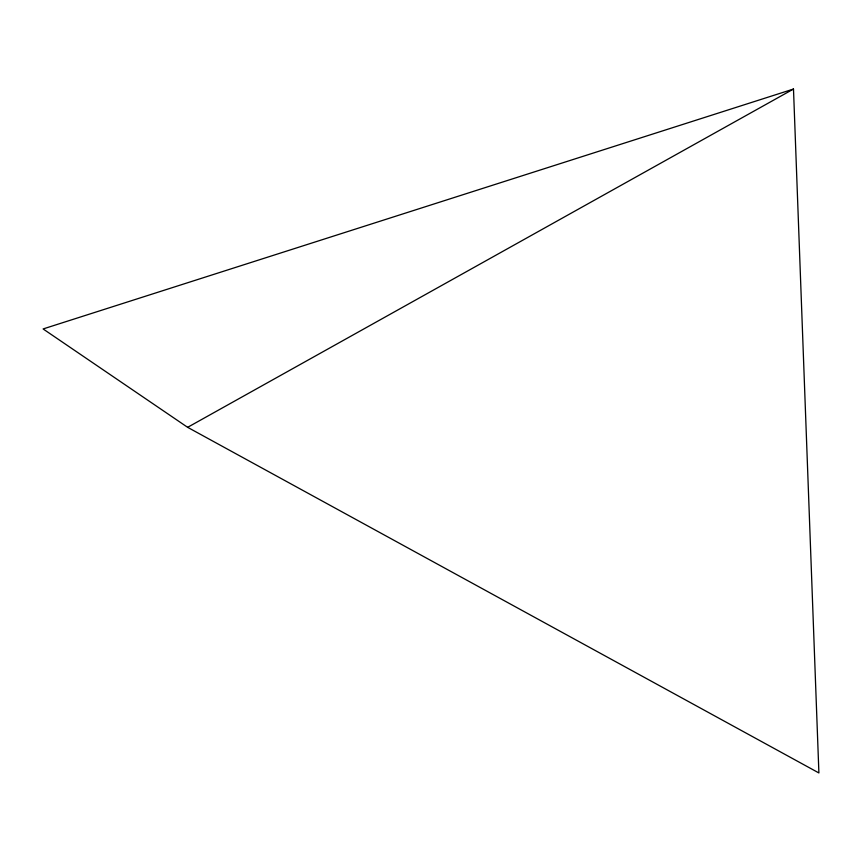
<?xml version="1.0" encoding="UTF-8"?>
<svg xmlns="http://www.w3.org/2000/svg" width="862" height="862" viewBox="0 0 862 862"><rect width="100%" height="100%" fill="white"/><g stroke="black" fill="none" stroke-linecap="round" stroke-linejoin="round"><path stroke-width="1.29" d="M187.636 427.326L793.493 89.045L818.9 772.955L187.636 427.326L43.1 328.95L793.493 89.045"/></g></svg>
